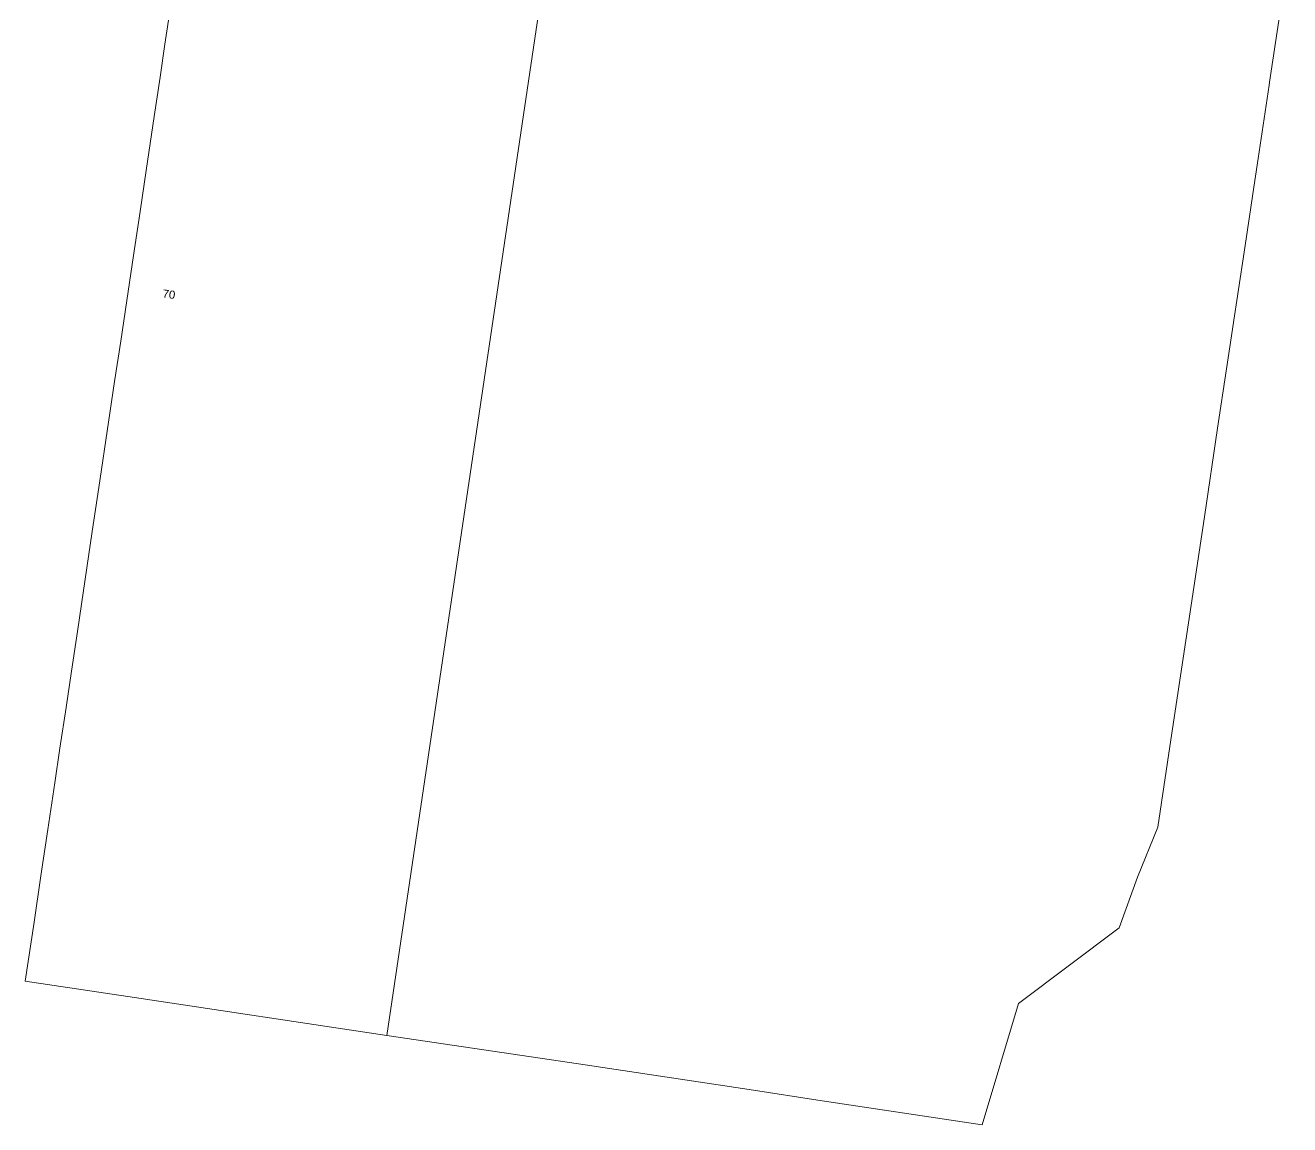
# Model space of a CAD drawing. Header units: metres. Extents: x 303873 to 304398, y 6259694 to 6260349.
# Drawn here: x 304048 to 304326.7, y 6259694.5 to 6259936.7 of the extents above; entities that cross this region are included whole.
import ezdxf

# ---------------------------------------------------------------- set-up
doc = ezdxf.new("R2010")
doc.units = ezdxf.units.M
doc.layers.add('Cadastre Land Parcels_SP_EXT', color=9, linetype='Continuous', lineweight=5)
doc.styles.get("Standard").update_dxf_attribs({"font": 'arial.ttf'})

msp = doc.modelspace()

# ---------------------------------------------------------------- linework, layer by layer
at = {"layer": 'Cadastre Land Parcels_SP_EXT', "linetype": 'Continuous'}
for points in [[(304081.09, 6259948.01), (304078.79, 6259932.58), (304077.71, 6259925.34), (304076.42, 6259916.66), (304074.64, 6259904.76), (304073.3, 6259895.73), (304071.84, 6259885.99), (304070.36, 6259876.06), (304069.03, 6259867.13), (304067.7, 6259858.21), (304066.37, 6259849.26), (304064.23, 6259834.9), (304062.77, 6259825.16), (304060.38, 6259809.14), (304059.49, 6259803.16), (304058.19, 6259794.43), (304057, 6259786.42), (304055.65, 6259777.43), (304054.52, 6259769.81), (304052.98, 6259759.51), (304051.46, 6259749.3), (304049.94, 6259739.1), (304048, 6259726.12), (304072.08, 6259722.53), (304127.71, 6259714.16), (304168.11, 6259986.33)], [(304168.11, 6259986.33), (304127.71, 6259714.16), (304169.96, 6259707.86), (304207.53, 6259702.19), (304223.59, 6259699.74), (304258.86, 6259694.47), (304266.87, 6259721.15), (304289.11, 6259737.84), (304293.13, 6259749.03), (304297.61, 6259760.04), (304300.28, 6259777.84), (304307.85, 6259828.45), (304310.76, 6259847.93), (304312.74, 6259861.03), (304313.84, 6259868.29), (304314.14, 6259870.28), (304316.61, 6259886.78), (304318.08, 6259896.58), (304318.54, 6259899.62), (304319.7, 6259907.37), (304322.12, 6259923.55), (304322.22, 6259924.22), (304326.66, 6259953.86)]]:
    msp.add_lwpolyline(points, dxfattribs=at)

# ---------------------------------------------------------------- texts
at = {"layer": 'Cadastre Land Parcels_SP_EXT'}
msp.add_text('70', height=1.8, rotation=352.4709, dxfattribs=at).set_placement((304078.16, 6259876.76))

doc.saveas('drawing.dxf')
